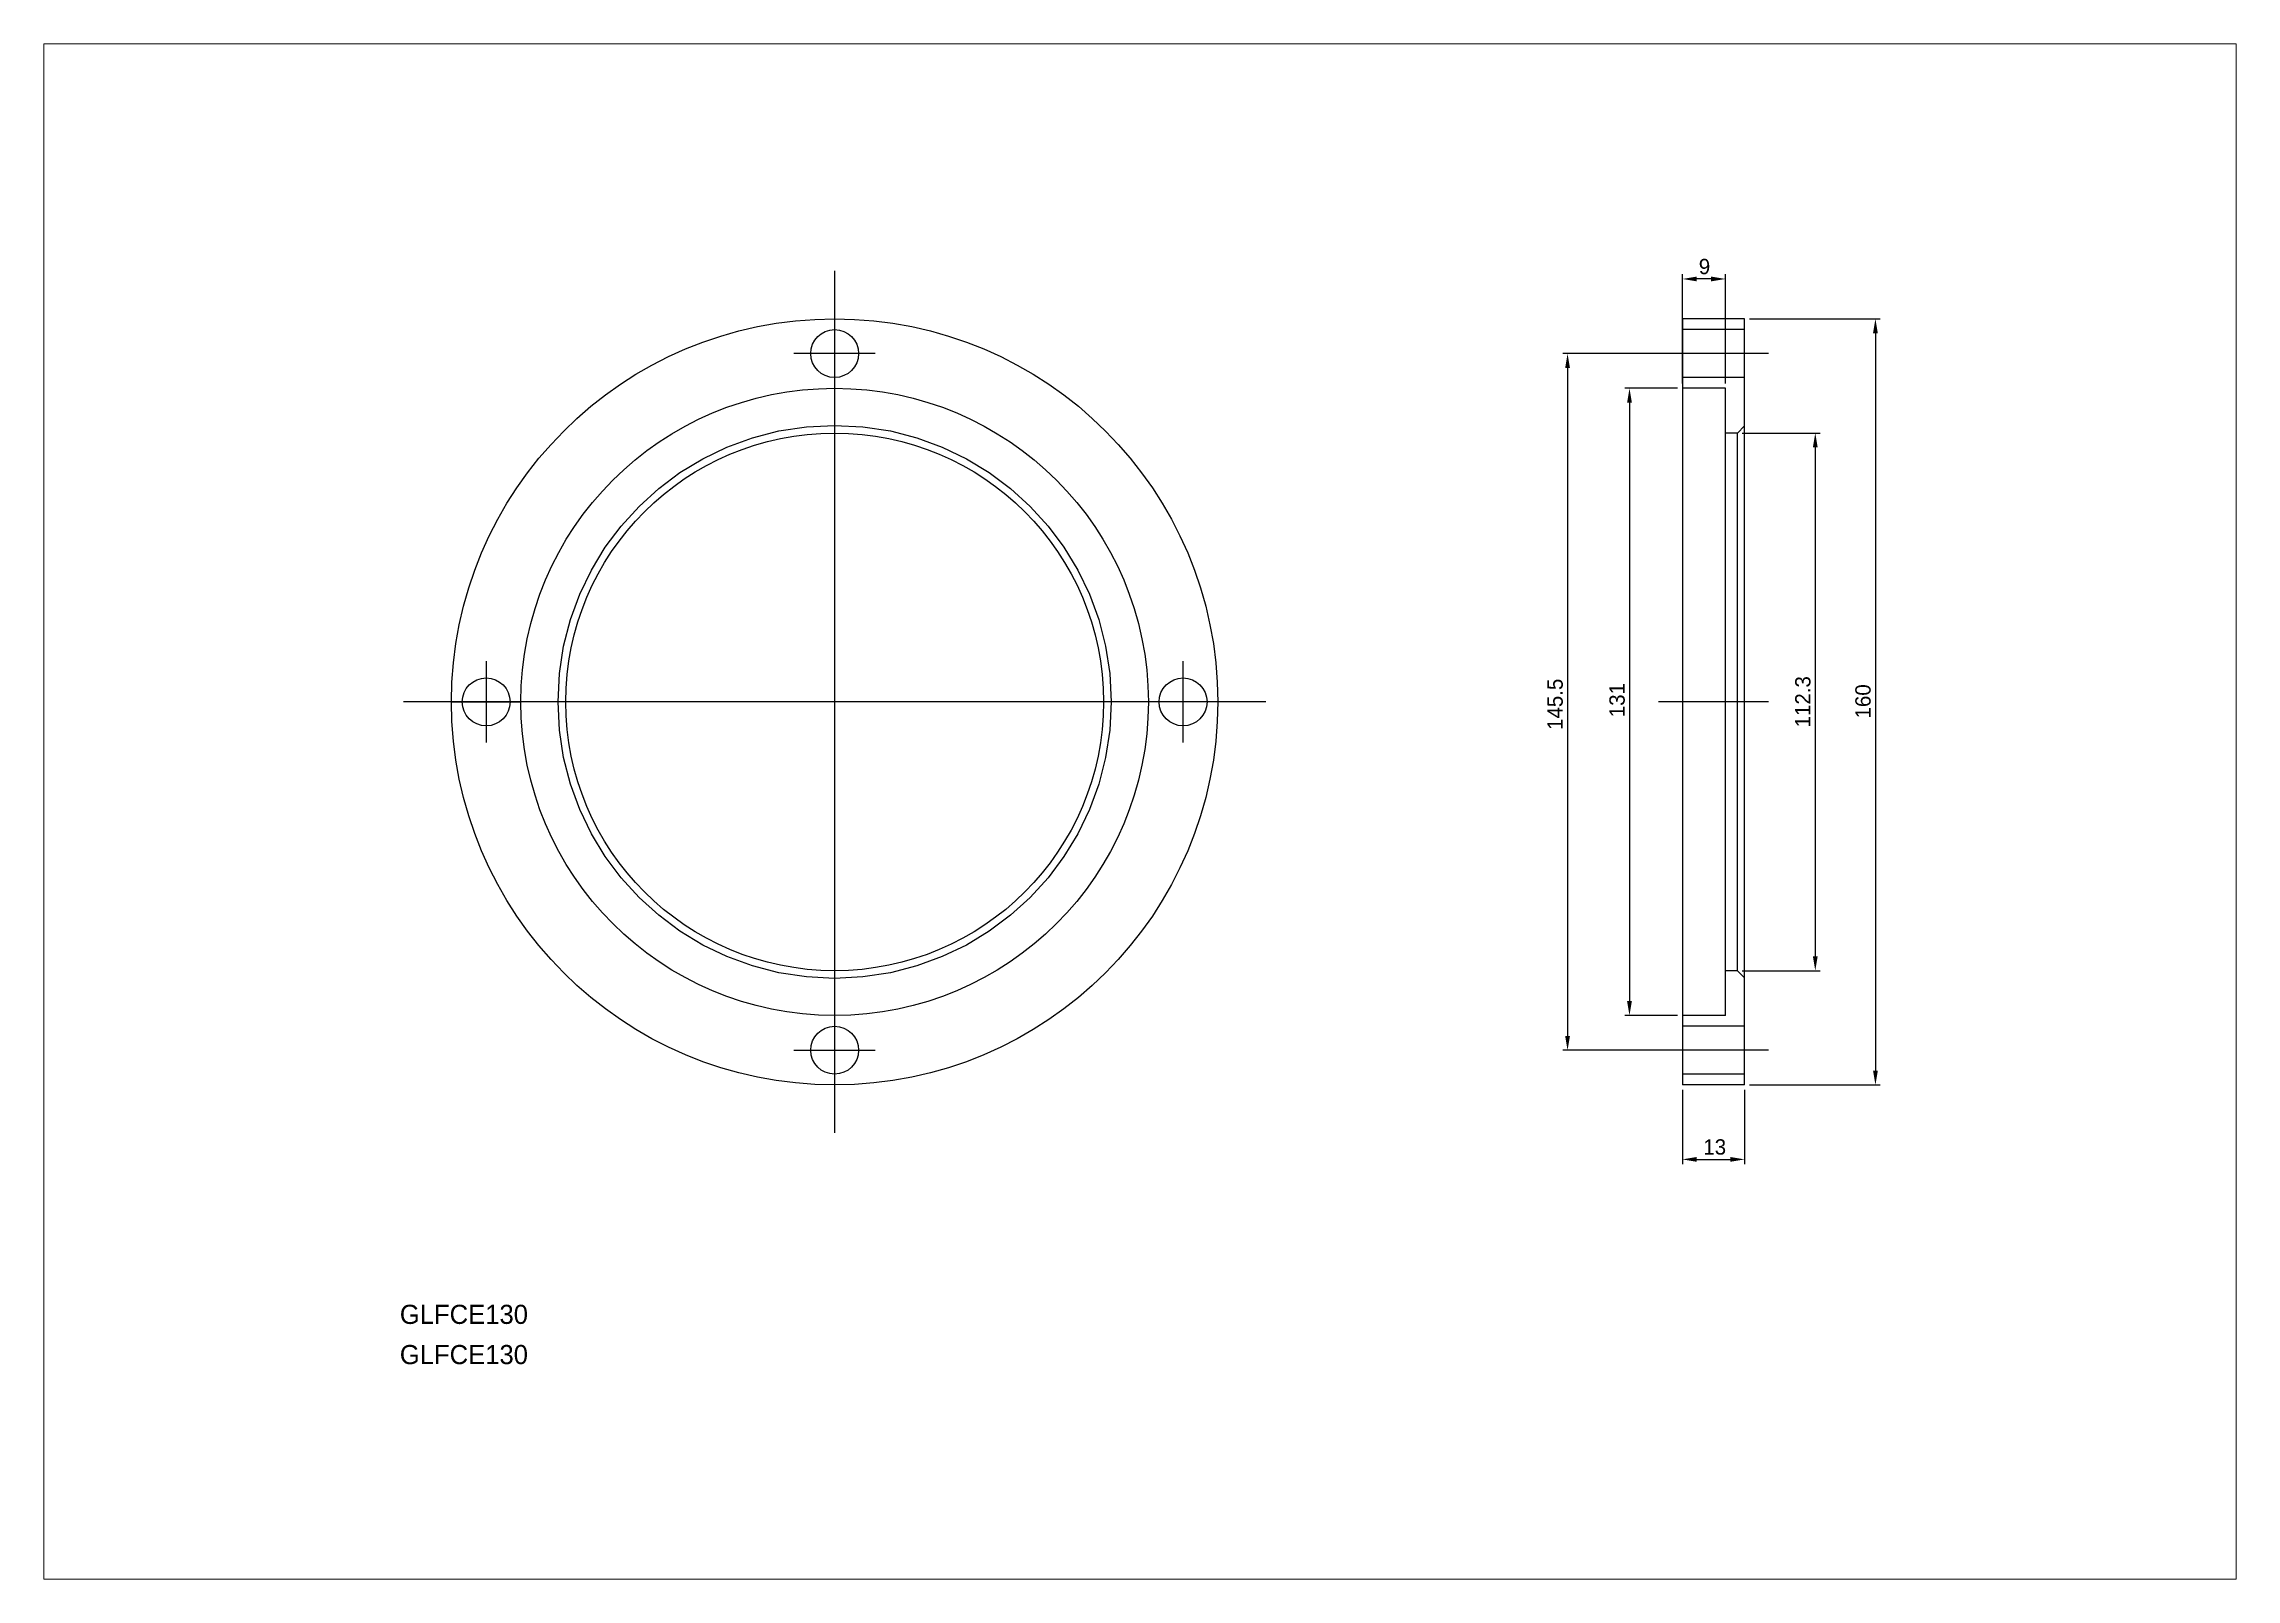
# Paper-space layout 'レイアウト1' of a CAD drawing. Extents: x 1.14 to 10.3, y 0.8 to 7.21.
# The model-space entities are those that its viewports show. They can reach past a viewport. Long polylines and large blocks are cut down to what shows.
import ezdxf

# ---------------------------------------------------------------- set-up
doc = ezdxf.new("R2010")
doc.units = 0
doc.header["$MEASUREMENT"] = 0
doc.linetypes.add('CENTER', pattern=[2, 1.25, -0.25, 0.25, -0.25])
doc.linetypes.add('DASHED', pattern=[0.75, 0.5, -0.25])
doc.layers.get('0').update_dxf_attribs({"linetype": 'CONTINUOUS'})
doc.layers.get('DEFPOINTS').update_dxf_attribs({"linetype": 'CONTINUOUS'})
doc.layers.add('CENTER', color=1, linetype='CONTINUOUS')
doc.layers.add('SIZE', color=7, linetype='CONTINUOUS')
doc.dimstyles.get("Standard").update_dxf_attribs({"dimtxt": 0.18, "dimasz": 0.18, "dimexe": 0.18, "dimexo": 0.0625, "dimgap": 0.09, "dimtad": 0, "dimtih": 1, "dimtoh": 1, "dimdec": 4, "dimzin": 0, "dimdsep": 46, "dimtxsty": 'STANDARD', "dimcen": 0.09, "dimadec": 0, "dimazin": 0, "dimtfac": 1, "dimtdec": 4, "dimtofl": 0, "dimtmove": 2, "dimatfit": 3, "dimfxl": 1, "dimtolj": 1, "dimarcsym": 0})

# ---------------------------------------------------------------- blocks, each defined once
blk = doc.blocks.new('*U3')
at = {"layer": 'SIZE', "color": 0, "linetype": 'Continuous'}
blk.add_text('160', height=3.2, rotation=90, dxfattribs=at).set_placement((250.12, 78.26))
blk = doc.blocks.new('*D2')
at = {"layer": 'DEFPOINTS', "color": 0, "linetype": 'Continuous'}
for p in [(223.81, 161.72), (223.81, 1.72), (251.12, 1.72)]:
    blk.add_point(p, dxfattribs=at)
at = {"layer": 'SIZE', "color": 0, "linetype": 'Continuous'}
for p, q in [((224.81, 161.72), (252.12, 161.72)), ((251.12, 158.72), (251.12, 4.72)), ((224.81, 1.72), (252.12, 1.72))]:
    blk.add_line(p, q, dxfattribs=at)
for points in [[(250.62, 158.72), (251.62, 158.72), (251.12, 161.72)], [(250.62, 4.72), (251.62, 4.72), (251.12, 1.72)]]:
    blk.add_solid(points, dxfattribs=at)
at = {"layer": 'SIZE', "linetype": 'Continuous'}
blk.add_blockref('*U3', (0, 0), dxfattribs=at)
blk = doc.blocks.new('*U5')
at = {"layer": 'SIZE', "color": 0, "linetype": 'Continuous'}
blk.add_text('112.3', height=3.2, rotation=90, dxfattribs=at).set_placement((237.56, 76.39))
blk = doc.blocks.new('*D4')
at = {"layer": 'DEFPOINTS', "color": 0, "linetype": 'Continuous'}
for p in [(222.31, 137.87), (222.31, 25.57), (238.56, 25.57)]:
    blk.add_point(p, dxfattribs=at)
at = {"layer": 'SIZE', "color": 0, "linetype": 'Continuous'}
for p, q in [((223.31, 137.87), (239.56, 137.87)), ((238.56, 134.87), (238.56, 28.57)), ((223.31, 25.57), (239.56, 25.57))]:
    blk.add_line(p, q, dxfattribs=at)
for points in [[(238.06, 134.87), (239.06, 134.87), (238.56, 137.87)], [(238.06, 28.57), (239.06, 28.57), (238.56, 25.57)]]:
    blk.add_solid(points, dxfattribs=at)
at = {"layer": 'SIZE', "linetype": 'Continuous'}
blk.add_blockref('*U5', (0, 0), dxfattribs=at)
blk = doc.blocks.new('*U7')
at = {"layer": 'SIZE', "color": 0, "linetype": 'Continuous'}
blk.add_text('131', height=3.2, rotation=90, dxfattribs=at).set_placement((198.77, 78.52))
blk = doc.blocks.new('*D6')
at = {"layer": 'DEFPOINTS', "color": 0, "linetype": 'Continuous'}
for p in [(210.81, 147.22), (199.77, 16.22), (210.81, 16.22)]:
    blk.add_point(p, dxfattribs=at)
at = {"layer": 'SIZE', "color": 0, "linetype": 'Continuous'}
for p, q in [((209.81, 147.22), (198.77, 147.22)), ((199.77, 144.22), (199.77, 19.22)), ((209.81, 16.22), (198.77, 16.22))]:
    blk.add_line(p, q, dxfattribs=at)
for points in [[(199.27, 144.22), (200.27, 144.22), (199.77, 147.22)], [(199.27, 19.22), (200.27, 19.22), (199.77, 16.22)]]:
    blk.add_solid(points, dxfattribs=at)
at = {"layer": 'SIZE', "linetype": 'Continuous'}
blk.add_blockref('*U7', (0, 0), dxfattribs=at)
blk = doc.blocks.new('*U9')
at = {"layer": 'SIZE', "color": 0, "linetype": 'Continuous'}
blk.add_text('9', height=3.2, dxfattribs=at).set_placement((214.24, 171.05))
blk = doc.blocks.new('*D8')
at = {"layer": 'DEFPOINTS', "color": 0, "linetype": 'Continuous'}
for p in [(210.81, 170.05), (210.81, 147.22), (219.81, 147.22)]:
    blk.add_point(p, dxfattribs=at)
at = {"layer": 'SIZE', "color": 0, "linetype": 'Continuous'}
for p, q in [((210.81, 148.22), (210.81, 171.05)), ((216.81, 170.05), (213.81, 170.05)), ((219.81, 148.22), (219.81, 171.05))]:
    blk.add_line(p, q, dxfattribs=at)
for points in [[(213.81, 170.55), (213.81, 169.55), (210.81, 170.05)], [(216.81, 170.55), (216.81, 169.55), (219.81, 170.05)]]:
    blk.add_solid(points, dxfattribs=at)
at = {"layer": 'SIZE', "linetype": 'Continuous'}
blk.add_blockref('*U9', (0, 0), dxfattribs=at)
blk = doc.blocks.new('*U11')
at = {"layer": 'SIZE', "color": 0, "linetype": 'Continuous'}
blk.add_text('13', height=3.2, dxfattribs=at).set_placement((215.18, -12.83))
blk = doc.blocks.new('*D10')
at = {"layer": 'DEFPOINTS', "color": 0, "linetype": 'Continuous'}
for p in [(210.81, 1.72), (223.81, 1.72), (223.81, -13.83)]:
    blk.add_point(p, dxfattribs=at)
at = {"layer": 'SIZE', "color": 0, "linetype": 'Continuous'}
for p, q in [((210.81, 0.72), (210.81, -14.83)), ((223.81, 0.72), (223.81, -14.83)), ((213.81, -13.83), (220.81, -13.83))]:
    blk.add_line(p, q, dxfattribs=at)
for points in [[(213.81, -13.33), (213.81, -14.33), (210.81, -13.83)], [(220.81, -13.33), (220.81, -14.33), (223.81, -13.83)]]:
    blk.add_solid(points, dxfattribs=at)
at = {"layer": 'SIZE', "linetype": 'Continuous'}
blk.add_blockref('*U11', (0, 0), dxfattribs=at)
blk = doc.blocks.new('*U13')
at = {"layer": 'SIZE', "color": 0, "linetype": 'Continuous'}
blk.add_text('145.5', height=3.2, rotation=90, dxfattribs=at).set_placement((185.84, 75.86))
blk = doc.blocks.new('*D12')
at = {"layer": 'DEFPOINTS', "color": 0, "linetype": 'Continuous'}
for p in [(210.81, 154.47), (186.84, 8.97), (210.81, 8.97)]:
    blk.add_point(p, dxfattribs=at)
at = {"layer": 'SIZE', "color": 0, "linetype": 'Continuous'}
for p, q in [((209.81, 154.47), (185.84, 154.47)), ((186.84, 151.47), (186.84, 11.97)), ((209.81, 8.97), (185.84, 8.97))]:
    blk.add_line(p, q, dxfattribs=at)
for points in [[(186.34, 151.47), (187.34, 151.47), (186.84, 154.47)], [(186.34, 11.97), (187.34, 11.97), (186.84, 8.97)]]:
    blk.add_solid(points, dxfattribs=at)
at = {"layer": 'SIZE', "linetype": 'Continuous'}
blk.add_blockref('*U13', (0, 0), dxfattribs=at)

msp = doc.modelspace()

# ---------------------------------------------------------------- linework, layer by layer
at = {"color": 7, "linetype": 'Continuous'}
for p, q in [((223.81094, 161.72237), (210.81094, 161.72237)), ((210.81094, 161.72237), (210.81094, 1.72237)), ((223.81094, 1.72237), (223.81094, 161.72237)), ((-46.19142, 81.72237), (-31.69142, 81.72237)), ((223.81094, 1.72237), (210.81094, 1.72237))]:
    msp.add_line(p, q, dxfattribs=at)
at = {"color": 3, "linetype": 'DASHED'}
for p, q in [((223.81094, 159.47237), (210.81094, 159.47237)), ((223.81094, 149.47237), (210.81094, 149.47237)), ((219.81094, 147.22237), (210.81094, 147.22237)), ((219.81094, 16.22237), (219.81094, 147.22237)), ((222.31094, 137.87237), (219.81094, 137.87237)), ((223.81094, 139.37237), (222.31094, 137.87237)), ((222.31094, 25.57237), (222.31094, 137.87237)), ((222.31094, 25.57237), (219.81094, 25.57237)), ((223.81094, 24.07237), (222.31094, 25.57237)), ((219.81094, 16.22237), (210.81094, 16.22237)), ((223.81094, 13.97237), (210.81094, 13.97237)), ((223.81094, 3.97237), (210.81094, 3.97237))]:
    msp.add_line(p, q, dxfattribs=at)
at = {"color": 7, "linetype": 'Continuous'}
for centre, radius in [((33.80858, 81.72237), 80), ((33.80858, 154.47237), 5), ((33.80858, 81.72237), 65.5), ((33.80858, 81.72237), 56.15), ((-38.94142, 81.72237), 5), ((106.55858, 81.72237), 5), ((33.80858, 8.97237), 5)]:
    msp.add_circle(centre, radius, dxfattribs=at)
at = {"color": 3, "linetype": 'DASHED'}
msp.add_circle((33.80858, 81.72237), 57.75, dxfattribs=at)
at = {"layer": 'CENTER', "color": 1, "linetype": 'CENTER'}
for p, q in [((33.80858, 171.72237), (33.80858, -8.27763)), ((42.30858, 154.47237), (25.30858, 154.47237)), ((228.81094, 154.47237), (205.81094, 154.47237)), ((-38.94142, 90.22237), (-38.94142, 73.22237)), ((106.55858, 73.22237), (106.55858, 90.22237)), ((228.81094, 81.72237), (205.81094, 81.72237)), ((25.30858, 8.97237), (42.30858, 8.97237)), ((228.81094, 8.97237), (205.81094, 8.97237))]:
    msp.add_line(p, q, dxfattribs=at)
at = {"layer": 'CENTER', "linetype": 'CENTER'}
msp.add_line((123.80858, 81.72237), (-56.19142, 81.72237), dxfattribs=at)

# ---------------------------------------------------------------- texts
at = {"color": 7, "linetype": 'Continuous'}
for p in [(-56.97589, -48.19437), (-56.97589, -56.59317)]:
    msp.add_text('GLFCE130', height=4, dxfattribs=at).set_placement(p)

# ---------------------------------------------------------------- dimensions: what is measured, and where the dimension line sits
at = {"layer": 'SIZE', "linetype": 'Continuous'}
for base, p1, p2, picture, middle in [((210.81094, 170.04695), (219.81094, 147.22237), (210.81094, 147.22237), '*D8', (215.31094, 172.64695)), ((223.81094, -13.83335), (210.81094, 1.72237), (223.81094, 1.72237), '*D10', (217.31094, -11.23335))]:
    dim = msp.add_linear_dim(base=base, p1=p1, p2=p2, dimstyle='STANDARD', dxfattribs=at)
    dim.commit()
    dim.dimension.update_dxf_attribs({"geometry": picture, "text_midpoint": middle})
for base, p1, p2, picture, middle in [((251.11639, 1.72237), (223.81094, 161.72237), (223.81094, 1.72237), '*D2', (248.51639, 81.72237)), ((186.84158, 8.97237), (210.81094, 154.47237), (210.81094, 8.97237), '*D12', (184.24158, 81.72237)), ((199.77042, 16.22237), (210.81094, 147.22237), (210.81094, 16.22237), '*D6', (197.17042, 81.72237)), ((238.55694, 25.57237), (222.31094, 137.87237), (222.31094, 25.57237), '*D4', (235.95694, 81.72237))]:
    dim = msp.add_linear_dim(base=base, p1=p1, p2=p2, angle=90, dimstyle='STANDARD', dxfattribs=at)
    dim.commit()
    dim.dimension.update_dxf_attribs({"geometry": picture, "text_midpoint": middle})

psp = doc.layouts.new('レイアウト1')

# ---------------------------------------------------------------- viewports
at = {"layer": 'SIZE', "linetype": 'Continuous'}
psp.add_viewport(center=(5.7217, 4.0083), size=(9.1547, 6.413333), view_center_point=(97.57025, 58.82689), view_height=320.666653, dxfattribs=at)

doc.saveas('drawing.dxf')
